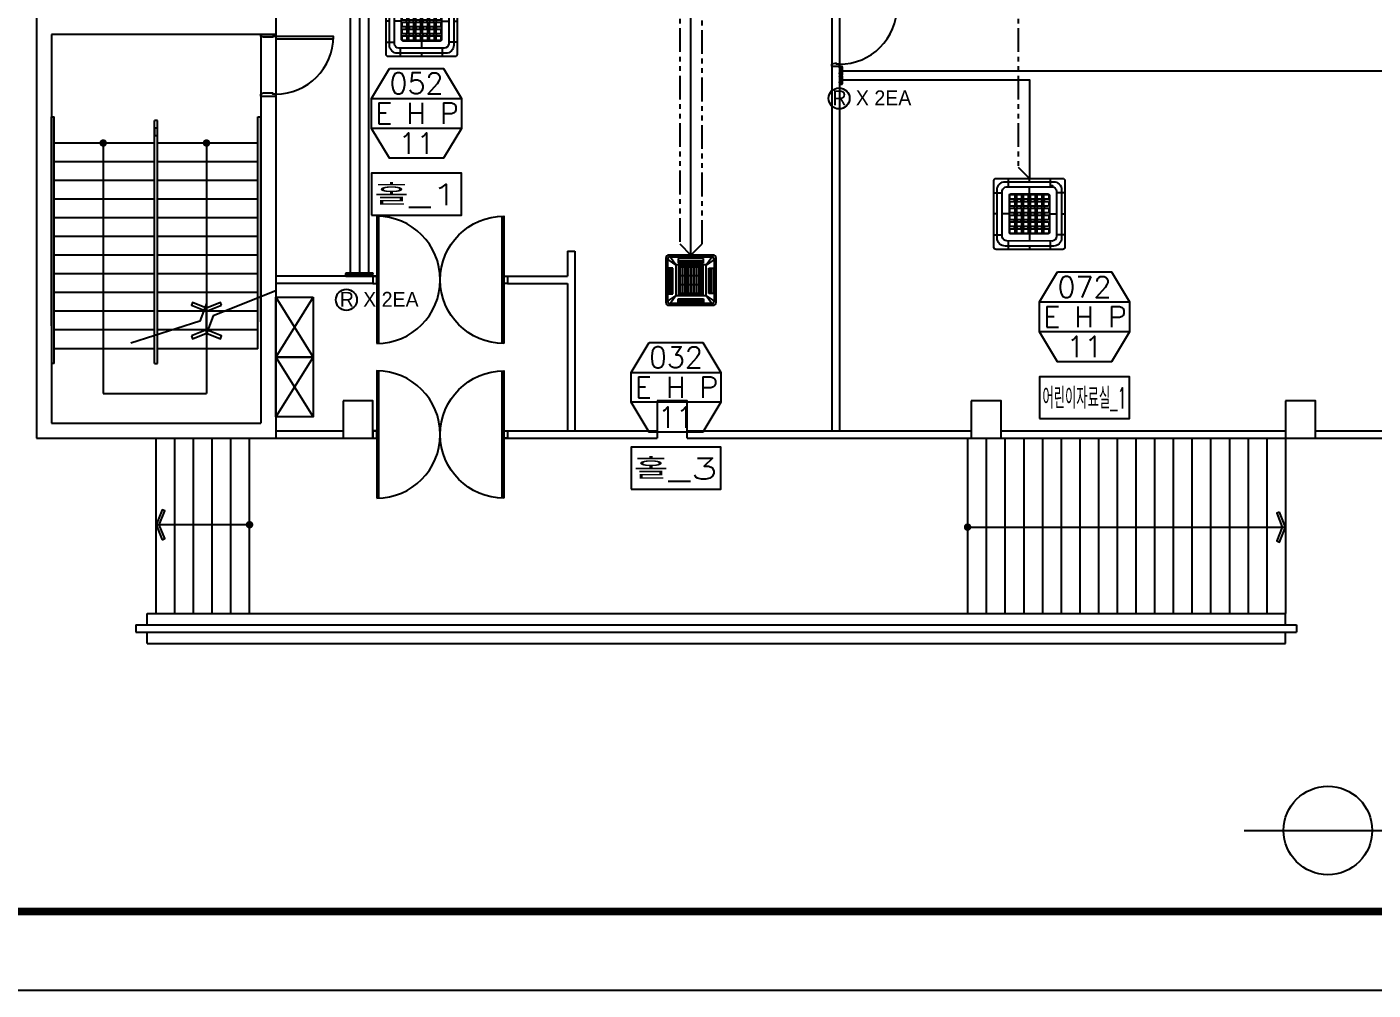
# Model space of a CAD drawing. Header units: millimetres. Extents: x -56261 to 196039, y 9480 to 100001.
# Drawn here: x 78757 to 96755, y 40601 to 53479 of the extents above; entities that cross this region are included whole.
import ezdxf
from ezdxf.enums import TextEntityAlignment as Align
from ezdxf.lldxf.tags import DXFTag

# ---------------------------------------------------------------- set-up
doc = ezdxf.new("R2010")
doc.units = ezdxf.units.MM
doc.linetypes.add('PHANTOM', pattern=[25, 20, -1, 1, -1, 1, -1])
doc.linetypes.add('PHANTOM2', pattern=[31.75, 15.875, -3.175, 3.175, -3.175, 3.175, -3.175])
for name, color, linetype in [('6', 6, 'Continuous'), ('DVM_INDOOR', 7, 'Continuous'), ('DVM_INOUT_MARK', 2, 'Continuous'), ('DVM_INOUT_NAME', 7, 'Continuous'), ('FORM', 4, 'Continuous'), ('PLAN', 9, 'Continuous'), ('SS-유선리모컨', 171, 'Continuous'), ('SS-제어선', 61, 'PHANTOM'), ('SS-통신선', 181, 'CENTER2')]:
    doc.layers.add(name, color=color, linetype=linetype)
doc.styles.add('DVM_DEFAULT', font='romans.shx', dxfattribs={"bigfont": 'whgtxt.shx'})
doc.styles.add('삼성전자', font='')
doc.styles.get('삼성전자').set_extended_font_data('Gulim')
tags = doc.linetypes.add('CENTER2', pattern=[28.575, 19.05, -3.175, 3.175, -3.175]).pattern_tags.tags
tags[10:11] = [DXFTag(74, 4), DXFTag(75, 0), DXFTag(340, '0'), DXFTag(46, 1.0), DXFTag(50, 0.0), DXFTag(44, 0.0), DXFTag(45, 0.0)]
tags[8:9] = [DXFTag(74, 4), DXFTag(75, 0), DXFTag(340, '0'), DXFTag(46, 1.0), DXFTag(50, 0.0), DXFTag(44, 0.0), DXFTag(45, 0.0)]
tags[6:7] = [DXFTag(74, 4), DXFTag(75, 0), DXFTag(340, '0'), DXFTag(46, 1.0), DXFTag(50, 0.0), DXFTag(44, 0.0), DXFTag(45, 0.0)]
tags[4:5] = [DXFTag(74, 4), DXFTag(75, 0), DXFTag(340, '0'), DXFTag(46, 1.0), DXFTag(50, 0.0), DXFTag(44, 0.0), DXFTag(45, 0.0)]

# ---------------------------------------------------------------- blocks, each defined once
blk = doc.blocks.new('FORM_기계', base_point=(381614, -321275))
at = {"layer": 'FORM', "color": 7}
blk.add_lwpolyline([(381614, -321275), (465714, -321275), (465714, -261875), (381614, -261875)], close=True, dxfattribs=at)
at = {"layer": 'FORM', "const_width": 200}
blk.add_lwpolyline([(463614, -319175), (383714, -319175), (383714, -263975), (463614, -263975)], close=True, dxfattribs=at)
blk = doc.blocks.new('x-plan01$0$ARROWX')
at = {"layer": 'PLAN'}
blk.add_lwpolyline([(-0.2, -0.5), (-0.293, -0.463), (-0.108, 0), (-0.293, 0.463), (-0.2, 0.5), (0, 0)], close=True, dxfattribs=at)
blk = doc.blocks.new('ID_C_G4_T')
at = {"layer": 'DVM_INDOOR', "color": 0}
for p, q in [((-280, 475), (-280, 363)), ((0, 431), (0, 475)), ((0, 268), (0, 362)), ((280, 475), (280, 362)), ((-475, 280), (-362, 280)), ((475, 280), (362, 280)), ((-267, 0), (-363, 0)), ((-431, 0), (-473, 0)), ((267, 0), (362, 0)), ((431, 0), (475, 0)), ((-475, -280), (-362, -280)), ((0, -267), (0, -362)), ((475, -280), (362, -280)), ((-280, -362), (-280, -475)), ((0, -431), (0, -475)), ((281, -362), (280, -475))]:
    blk.add_line(p, q, dxfattribs=at)
for points in [[(-445, 475), (445, 475, -0.414214), (475, 445), (475, -445, -0.414214), (445, -475), (-445, -475, -0.414214), (-475, -445), (-475, 445, -0.414214)], [(-321, 431), (321, 431, -0.414214), (431, 321), (431, -321, -0.414214), (321, -431), (-321, -431, -0.414214), (-431, -321), (-431, 321, -0.414214)], [(-304, 363), (304, 362, -0.356312), (362, 308), (362, -310, -0.324549), (309, -362), (-304, -362, -0.384731), (-363, -304), (-363, 304, -0.377296)], [(-267, 249, -0.414214), (-249, 267), (249, 267, -0.414214), (267, 249), (267, -249, -0.414214), (249, -267), (-249, -267, -0.414214), (-267, -249)], [(-259, 247, -0.414214), (-246, 260), (-208, 260, -0.414214), (-195, 247), (-195, 211, -0.414214), (-208, 198), (-246, 198, -0.414214), (-259, 211)], [(-197, 194, -0.414214), (-191, 200), (-170, 200, -0.414214), (-165, 194), (-165, 173, -0.414214), (-170, 167), (-191, 167, -0.414214), (-197, 173)], [(-168, 247, -0.414214), (-155, 260), (-117, 260, -0.414214), (-104, 247), (-104, 211, -0.414214), (-117, 198), (-155, 198, -0.414214), (-168, 211)], [(-106, 194, -0.414214), (-100, 200), (-79, 200, -0.414214), (-73, 194), (-73, 173, -0.414214), (-79, 167), (-100, 167, -0.414214), (-106, 173)], [(-77, 248, -0.414214), (-64, 260), (-25, 260, -0.414214), (-13, 248), (-13, 211, -0.414214), (-25, 198), (-64, 198, -0.414214), (-77, 211)], [(-15, 194, -0.414214), (-9, 200), (12, 200, -0.414214), (18, 194), (18, 173, -0.414214), (12, 167), (-9, 167, -0.414214), (-15, 173)], [(15, 248, -0.414214), (27, 260), (66, 260, -0.414214), (79, 248), (79, 211, -0.414214), (66, 198), (27, 198, -0.414214), (15, 211)], [(77, 194, -0.414214), (82, 200), (103, 200, -0.414214), (109, 194), (109, 173, -0.414214), (103, 167), (82, 167, -0.414214), (77, 173)], [(106, 248, -0.414214), (119, 261), (157, 261, -0.414214), (170, 248), (170, 211, -0.414214), (157, 198), (119, 198, -0.414214), (106, 211)], [(168, 194, -0.414214), (174, 200), (195, 200, -0.414214), (200, 194), (200, 173, -0.414214), (195, 167), (174, 167, -0.414214), (168, 173)], [(197, 248, -0.414214), (210, 261), (248, 261, -0.414214), (261, 248), (261, 211, -0.414214), (248, 198), (210, 198, -0.414214), (197, 211)], [(-259, 156, -0.414214), (-246, 169), (-208, 169, -0.414214), (-195, 156), (-195, 119, -0.414214), (-208, 107), (-246, 107, -0.414214), (-259, 119)], [(-259, 65, -0.414214), (-246, 78), (-208, 78, -0.414214), (-195, 65), (-195, 28, -0.414214), (-208, 15), (-246, 15, -0.414214), (-259, 28)], [(-197, 103, -0.414214), (-191, 108), (-170, 108, -0.414214), (-165, 103), (-165, 82, -0.414214), (-170, 76), (-191, 76, -0.414214), (-197, 82)], [(-197, 11, -0.414214), (-191, 17), (-170, 17, -0.414214), (-165, 11), (-165, -10, -0.414214), (-170, -15), (-191, -15, -0.414214), (-197, -10)], [(-168, 156, -0.414214), (-155, 169), (-117, 169, -0.414214), (-104, 156), (-104, 119, -0.414214), (-117, 107), (-155, 107, -0.414214), (-168, 119)], [(-168, 65, -0.414214), (-155, 78), (-117, 78, -0.414214), (-104, 65), (-104, 28, -0.414214), (-117, 15), (-155, 15, -0.414214), (-168, 28)], [(-106, 103, -0.414214), (-100, 108), (-79, 108, -0.414214), (-73, 103), (-73, 82, -0.414214), (-79, 76), (-100, 76, -0.414214), (-106, 82)], [(-106, 11, -0.414214), (-100, 17), (-79, 17, -0.414214), (-73, 11), (-73, -10, -0.414214), (-79, -15), (-100, -15, -0.414214), (-106, -10)], [(-77, 156, -0.414214), (-64, 169), (-25, 169, -0.414214), (-13, 156), (-13, 120, -0.414214), (-25, 107), (-64, 107, -0.414214), (-77, 120)], [(-77, 65, -0.414214), (-64, 78), (-25, 78, -0.414214), (-13, 65), (-13, 28, -0.414214), (-25, 15), (-64, 15, -0.414214), (-77, 28)], [(-15, 103, -0.414214), (-9, 108), (12, 108, -0.414214), (18, 103), (18, 82, -0.414214), (12, 76), (-9, 76, -0.414214), (-15, 82)], [(-15, 11, -0.414214), (-9, 17), (12, 17, -0.414214), (18, 11), (18, -10, -0.414214), (12, -15), (-9, -15, -0.414214), (-15, -10)], [(15, 156, -0.414214), (27, 169), (66, 169, -0.414214), (79, 156), (79, 120, -0.414214), (66, 107), (27, 107, -0.414214), (15, 120)], [(15, 65, -0.414214), (27, 78), (66, 78, -0.414214), (79, 65), (79, 28, -0.414214), (66, 15), (27, 15, -0.414214), (15, 28)], [(77, 103, -0.414214), (82, 108), (103, 108, -0.414214), (109, 103), (109, 82, -0.414214), (103, 76), (82, 76, -0.414214), (77, 82)], [(77, 11, -0.414214), (82, 17), (103, 17, -0.414214), (109, 11), (109, -10, -0.414214), (103, -15), (82, -15, -0.414214), (77, -10)], [(106, 157, -0.414214), (119, 169), (157, 169, -0.414214), (170, 157), (170, 120, -0.414214), (157, 107), (119, 107, -0.414214), (106, 120)], [(106, 65, -0.414214), (119, 78), (157, 78, -0.414214), (170, 65), (170, 28, -0.414214), (157, 16), (119, 16, -0.414214), (106, 28)], [(168, 103, -0.414214), (174, 108), (195, 108, -0.414214), (200, 103), (200, 82, -0.414214), (195, 76), (174, 76, -0.414214), (168, 82)], [(168, 11, -0.414214), (174, 17), (195, 17, -0.414214), (200, 11), (200, -10, -0.414214), (195, -15), (174, -15, -0.414214), (168, -10)], [(197, 157, -0.414214), (210, 169), (248, 169, -0.414214), (261, 157), (261, 120, -0.414214), (248, 107), (210, 107, -0.414214), (197, 120)], [(197, 65, -0.414214), (210, 78), (248, 78, -0.414214), (261, 65), (261, 28, -0.414214), (248, 16), (210, 16, -0.414214), (197, 28)], [(-259, -26, -0.414214), (-246, -13), (-208, -13, -0.414214), (-195, -26), (-195, -63, -0.414214), (-208, -76), (-246, -76, -0.414214), (-259, -63)], [(-259, -117, -0.414214), (-246, -105), (-208, -105, -0.414214), (-195, -117), (-195, -154, -0.414214), (-208, -167), (-246, -167, -0.414214), (-259, -154)], [(-197, -80, -0.414214), (-191, -74), (-170, -74, -0.414214), (-165, -80), (-165, -101, -0.414214), (-170, -107), (-191, -107, -0.414214), (-197, -101)], [(-197, -171, -0.414214), (-191, -165), (-170, -165, -0.414214), (-165, -171), (-165, -192, -0.414214), (-170, -198), (-191, -198, -0.414214), (-197, -192)], [(-168, -26, -0.414214), (-155, -13), (-117, -13, -0.414214), (-104, -26), (-104, -63, -0.414214), (-117, -76), (-155, -76, -0.414214), (-168, -63)], [(-168, -117, -0.414214), (-155, -105), (-117, -105, -0.414214), (-104, -117), (-104, -154, -0.414214), (-117, -167), (-155, -167, -0.414214), (-168, -154)], [(-106, -80, -0.414214), (-100, -74), (-79, -74, -0.414214), (-73, -80), (-73, -101, -0.414214), (-79, -106), (-100, -106, -0.414214), (-106, -101)], [(-106, -171, -0.414214), (-100, -165), (-79, -165, -0.414214), (-73, -171), (-73, -192, -0.414214), (-79, -198), (-100, -198, -0.414214), (-106, -192)], [(-77, -26, -0.414214), (-64, -13), (-25, -13, -0.414214), (-13, -26), (-13, -63, -0.414214), (-25, -76), (-64, -76, -0.414214), (-77, -63)], [(-77, -117, -0.414214), (-64, -105), (-25, -105, -0.414214), (-13, -117), (-13, -154, -0.414214), (-25, -167), (-64, -167, -0.414214), (-77, -154)], [(-15, -80, -0.414214), (-9, -74), (12, -74, -0.414214), (18, -80), (18, -101, -0.414214), (12, -107), (-9, -107, -0.414214), (-15, -101)], [(-15, -171, -0.414214), (-9, -165), (12, -165, -0.414214), (18, -171), (18, -192, -0.414214), (12, -198), (-9, -198, -0.414214), (-15, -192)], [(15, -26, -0.414214), (27, -13), (66, -13, -0.414214), (79, -26), (79, -63, -0.414214), (66, -76), (27, -76, -0.414214), (15, -63)], [(15, -117, -0.414214), (27, -105), (66, -105, -0.414214), (79, -117), (79, -154, -0.414214), (66, -167), (27, -167, -0.414214), (15, -154)], [(77, -80, -0.414214), (82, -74), (103, -74, -0.414214), (109, -80), (109, -101, -0.414214), (103, -107), (82, -107, -0.414214), (77, -101)], [(77, -171, -0.414214), (82, -165), (103, -165, -0.414214), (109, -171), (109, -192, -0.414214), (103, -198), (82, -198, -0.414214), (77, -192)], [(106, -26, -0.414214), (119, -13), (157, -13, -0.414214), (170, -26), (170, -63, -0.414214), (157, -75), (119, -75, -0.414214), (106, -63)], [(106, -117, -0.414214), (119, -104), (157, -104, -0.414214), (170, -117), (170, -154, -0.414214), (157, -167), (119, -167, -0.414214), (106, -154)], [(168, -80, -0.414214), (174, -74), (195, -74, -0.414214), (200, -80), (200, -101, -0.414214), (195, -106), (174, -106, -0.414214), (168, -101)], [(168, -171, -0.414214), (174, -165), (195, -165, -0.414214), (200, -171), (200, -192, -0.414214), (195, -198), (174, -198, -0.414214), (168, -192)], [(197, -26, -0.414214), (210, -13), (248, -13, -0.414214), (261, -26), (261, -63, -0.414214), (248, -75), (210, -75, -0.414214), (197, -63)], [(197, -117, -0.414214), (210, -104), (248, -104, -0.414214), (261, -117), (261, -154, -0.414214), (248, -167), (210, -167, -0.414214), (197, -154)], [(-259, -208, -0.414214), (-246, -196), (-208, -196, -0.414214), (-195, -208), (-195, -245, -0.414214), (-208, -258), (-246, -258, -0.414214), (-259, -245)], [(-168, -208, -0.414214), (-155, -196), (-117, -196, -0.414214), (-104, -208), (-104, -245, -0.414214), (-117, -258), (-155, -258, -0.414214), (-168, -245)], [(-77, -208, -0.414214), (-64, -196), (-25, -196, -0.414214), (-13, -208), (-13, -245, -0.414214), (-25, -258), (-64, -258, -0.414214), (-77, -245)], [(15, -208, -0.414214), (27, -196), (66, -196, -0.414214), (79, -208), (79, -245, -0.414214), (66, -258), (27, -258, -0.414214), (15, -245)], [(106, -208, -0.414214), (119, -195), (157, -195, -0.414214), (170, -208), (170, -245, -0.414214), (157, -258), (119, -258, -0.414214), (106, -245)], [(197, -208, -0.414214), (210, -195), (248, -195, -0.414214), (261, -208), (261, -245, -0.414214), (248, -258), (210, -258, -0.414214), (197, -245)], [(-308, -366, -0.414214), (-307, -365), (-289, -365, -0.414214), (-288, -366), (-288, -380, -0.414214), (-289, -381), (-307, -381, -0.414214), (-308, -380)]]:
    blk.add_lwpolyline(points, format="xyb", close=True, dxfattribs=at)
at = {"layer": 'DVM_INDOOR', "color": 252}
for points in [[(0, 0), (-15, 0)], [(0, 0), (0, -15)]]:
    blk.add_lwpolyline(points, dxfattribs=at)
blk = doc.blocks.new('INOUT_MARK')
at = {"layer": 'DVM_INOUT_MARK', "color": 0}
for p, q in [((-600, 1560), (600, 1560)), ((600, 1160), (-600, 1160))]:
    blk.add_line(p, q, dxfattribs=at)
blk.add_lwpolyline([(-360, 1960), (360, 1960), (600, 1560), (600, 1160), (360, 760), (-360, 760), (-600, 1160), (-600, 1560), (-360, 1960)], dxfattribs=at)
at = {"layer": 'DVM_INOUT_NAME'}
blk.add_lwpolyline([(-600, 0), (600, 0), (600, 560), (-600, 560)], close=True, dxfattribs=at)
at = {"layer": 'DVM_INOUT_MARK', "color": 0, "style": 'DVM_DEFAULT'}
for tag, p in [('CAP', (0, 1760)), ('NO', (0, 960))]:
    blk.add_attdef(tag, text='', height=280, dxfattribs=at).set_placement(p, align=Align.MIDDLE_CENTER)
for tag, width, p, p2 in [('MNAME', 0.53094, (-549, 1220), (563, 1220)), ('QTY', 0.517418, (710, 1220), (1089, 1220))]:
    blk.add_attdef(tag, text='', height=280, dxfattribs=dict(at, width=width)).set_placement(p, p2, align=Align.FIT)
at = {"layer": 'DVM_INOUT_NAME', "style": 'DVM_DEFAULT', "width": 1.097081}
blk.add_attdef('INAME', text='', height=280, dxfattribs=at).set_placement((-562, 134), (564, 134), align=Align.FIT)
blk = doc.blocks.new('ID_C_M4_S_T')
at = {"layer": 'DVM_INDOOR', "color": 0}
for p, q in [((-336, 295), (-204, 203)), ((-336, 295), (-336, -296)), ((-310, -280), (-310, 280)), ((295, 336), (-296, 336)), ((-203, 203), (-296, 336)), ((-280, 310), (282, 310)), ((-204, 203), (-204, -204)), ((203, 203), (-204, 203)), ((-170, 309), (171, 309)), ((-170, 249), (-170, 309)), ((171, 279), (-170, 279)), ((171, 269), (-170, 269)), ((171, 259), (-170, 259)), ((171, 249), (-170, 249)), ((-165, 198), (-165, -199)), ((165, 198), (-165, 198)), ((-148, 187), (-148, -188)), ((-118, 192), (-143, 192)), ((-113, -188), (-113, 187)), ((-111, 187), (-111, -188)), ((-81, 192), (-106, 192)), ((-76, -188), (-76, 187)), ((-73, 187), (-73, -188)), ((-43, 192), (-68, 192)), ((-38, -188), (-38, 187)), ((-36, 187), (-36, -188)), ((-6, 192), (-31, 192)), ((-1, -188), (-1, 187)), ((2, 187), (2, -188)), ((32, 192), (7, 192)), ((37, -188), (37, 187)), ((39, 187), (39, -188)), ((69, 192), (44, 192)), ((74, -188), (74, 187)), ((77, 187), (77, -188)), ((107, 192), (82, 192)), ((112, -188), (112, 187)), ((114, 187), (114, -188)), ((144, 192), (119, 192)), ((149, -188), (149, 187)), ((165, -199), (165, 198)), ((171, 309), (171, 249)), ((295, 336), (203, 203)), ((203, 203), (336, 295)), ((203, -204), (203, 203)), ((300, 181), (241, 181)), ((241, 181), (241, -160)), ((250, 181), (250, -160)), ((260, 181), (260, -160)), ((270, 181), (270, -160)), ((300, -160), (300, 181)), ((312, -280), (312, 280)), ((336, -296), (336, 295)), ((-299, -162), (-299, 179)), ((-299, 179), (-239, 179)), ((-269, 179), (-269, -162)), ((-259, 179), (-259, -162)), ((-249, 179), (-249, -162)), ((-239, 179), (-239, -162)), ((-165, 178), (165, 178)), ((165, 59), (-165, 59)), ((-239, -162), (-299, -162)), ((-165, -60), (165, -60)), ((165, -179), (-165, -179)), ((241, -160), (300, -160)), ((-336, -296), (-204, -203)), ((-203, -204), (-296, -336)), ((-296, -336), (295, -336)), ((282, -310), (-280, -310)), ((-204, -204), (203, -204)), ((-169, -230), (-169, -290)), ((172, -230), (-169, -230)), ((172, -240), (-169, -240)), ((172, -250), (-169, -250)), ((172, -260), (-169, -260)), ((-169, -290), (172, -290)), ((-165, -199), (165, -199)), ((-118, -193), (-143, -193)), ((-81, -193), (-106, -193)), ((-43, -193), (-68, -193)), ((-6, -193), (-31, -193)), ((32, -193), (7, -193)), ((69, -193), (44, -193)), ((107, -193), (82, -193)), ((144, -193), (119, -193)), ((172, -290), (172, -230)), ((203, -204), (295, -336)), ((336, -296), (203, -203))]:
    blk.add_line(p, q, dxfattribs=at)
for centre, radius, start, end in [((-296, 295), 40, 90, 180), ((-280, 280), 30, 90, 180), ((-143, 187), 5, 90, 180), ((-118, 187), 5, 360, 90), ((-106, 187), 5, 90, 180), ((-81, 187), 5, 360, 90), ((-68, 187), 5, 90, 180), ((-43, 187), 5, 360, 90), ((-31, 187), 5, 90, 180), ((-6, 187), 5, 360, 90), ((7, 187), 5, 90, 180), ((32, 187), 5, 360, 90), ((44, 187), 5, 90, 180), ((69, 187), 5, 360, 90), ((82, 187), 5, 90, 180), ((107, 187), 5, 360, 90), ((119, 187), 5, 90, 180), ((144, 187), 5, 360, 90), ((282, 280), 30, 0, 90), ((295, 295), 40, 0, 90), ((-296, -296), 40, 180, 270), ((-280, -280), 30, 180, 270), ((-143, -188), 5, 180, 270), ((-118, -188), 5, 270, 360), ((-106, -188), 5, 180, 270), ((-81, -188), 5, 270, 360), ((-68, -188), 5, 180, 270), ((-43, -188), 5, 270, 360), ((-31, -188), 5, 180, 270), ((-6, -188), 5, 270, 360), ((7, -188), 5, 180, 270), ((32, -188), 5, 270, 360), ((44, -188), 5, 180, 270), ((69, -188), 5, 270, 360), ((82, -188), 5, 180, 270), ((107, -188), 5, 270, 360), ((119, -188), 5, 180, 270), ((144, -188), 5, 270, 360), ((282, -280), 30, 270, 0), ((295, -296), 40, 270, 0)]:
    blk.add_arc(centre, radius, start, end, dxfattribs=at)
blk = doc.blocks.new('유선리모컨-윗면도')
at = {"layer": 'SS-유선리모컨'}
for p, q in [((-152, 0), (-152, -92)), ((152, 0), (-152, 0)), ((-103, 0), (-103, -8)), ((-76, 0), (-76, -8)), ((76, 0), (76, -8)), ((103, 0), (103, -8)), ((152, 0), (152, -92)), ((152, -70), (-152, -70)), ((-116, -82), (-152, -82)), ((-144, -92), (-144, -82)), ((-116, -92), (-144, -92)), ((-97, -90), (-123, -90)), ((-116, -82), (-116, -95)), ((0, -85), (-116, -85)), ((-116, -87), (-105, -87)), ((-116, -93), (-105, -93)), ((116, -95), (-116, -95)), ((-105, -87), (-105, -93)), ((-105, -88), (-105, -93)), ((-101, -9), (-89, -9)), ((-89, -9), (-77, -9)), ((0, -85), (116, -85)), ((89, -9), (77, -9)), ((101, -9), (89, -9)), ((97, -90), (123, -90)), ((105, -87), (105, -93)), ((116, -87), (105, -87)), ((116, -93), (105, -93)), ((116, -82), (152, -82)), ((116, -82), (116, -95)), ((116, -92), (144, -92)), ((144, -92), (144, -82))]:
    blk.add_line(p, q, dxfattribs=at)
for centre, radius, start, end in [((-148, -92), 3, 180, 239.7113), ((-132, -64), 36, 239.7113, 262.5886), ((0, 1996), 2096, 266.2731, 270), ((0, 1996), 2100, 266.2731, 270), ((-101, -8), 1.5, 180, 270), ((-77, -8), 1.5, 270, 0), ((0, 1996), 2096, 270, 273.7269), ((0, 1996), 2100, 270, 273.7269), ((77, -8), 1.5, 180, 270), ((101, -8), 1.5, 270, 0), ((132, -64), 36, 277.4114, 300.2887), ((148, -92), 3, 300.2887, 0)]:
    blk.add_arc(centre, radius, start, end, dxfattribs=at)

msp = doc.modelspace()

# ---------------------------------------------------------------- linework, layer by layer
at = {"layer": '6'}
msp.add_line((95032.7, 42735.2), (106220.6, 42735.2), dxfattribs=at)
msp.add_circle((96151, 42735.2), 591.8, dxfattribs=at)
at = {"layer": 'PLAN'}
for p, q in [((78883.4, 60653.8), (78883.4, 47978.8)), ((89519, 58878.8), (89519, 48078.8)), ((82083.4, 54003.8), (82083.4, 53378.8)), ((89619, 53878.8), (89619, 48078.8)), ((79083.4, 53378.8), (79083.4, 48178.8)), ((82083.4, 53378.8), (79083.4, 53378.8)), ((81883.4, 53378.8), (81883.4, 48178.8)), ((81883.4, 53352.6), (81883.4, 53378.8)), ((82083.4, 53378.8), (81883.4, 53378.8)), ((81883.4, 53352.6), (81883.4, 53378.8)), ((81883.4, 53378.8), (81883.4, 53352.6)), ((82083.4, 53378.8), (82083.4, 47978.8)), ((82083.4, 53378.8), (82083.4, 53318.8)), ((89519, 52953.8), (89519, 52980.1)), ((89619, 52980.1), (89619, 52953.8)), ((81883.4, 52553.8), (81883.4, 52580.1)), ((82083.4, 52580.1), (82083.4, 52553.8)), ((79083.4, 49482.4), (79083.4, 52276.7)), ((79083.4, 52276.7), (79121.4, 52276.7)), ((79121.4, 48978.6), (79121.4, 52276.7)), ((80464.4, 48978.6), (80464.4, 52226.7)), ((80502.4, 52226.7), (80464.4, 52226.7)), ((80502.4, 48978.6), (80502.4, 52226.7)), ((81845.4, 49176.7), (81845.4, 52276.7)), ((81845.4, 52276.7), (81883.4, 52276.7)), ((81883.4, 49537.7), (81883.4, 52276.7)), ((80464.4, 51926.7), (79121.4, 51926.7)), ((81845.4, 51926.7), (80502.4, 51926.7)), ((80464.4, 51676.7), (79121.4, 51676.7)), ((81845.4, 51676.7), (80502.4, 51676.7)), ((80464.4, 51426.7), (79121.4, 51426.7)), ((81845.4, 51426.7), (80502.4, 51426.7)), ((80464.4, 51176.7), (79121.4, 51176.7)), ((81845.4, 51176.7), (80502.4, 51176.7)), ((83458.4, 50946.7), (83458.4, 49247.5)), ((85108.4, 50946.7), (85108.4, 49247.5)), ((80464.4, 50926.7), (79121.4, 50926.7)), ((81845.4, 50926.7), (80502.4, 50926.7)), ((80464.4, 50676.7), (79121.4, 50676.7)), ((81845.4, 50676.7), (80502.4, 50676.7)), ((80464.4, 50426.7), (79121.4, 50426.7)), ((81845.4, 50426.7), (80502.4, 50426.7)), ((85983.4, 50482.6), (85983.4, 50147.1)), ((85983.4, 50482.6), (86083.4, 50482.6)), ((86083.4, 50482.6), (86083.4, 48078.8)), ((80464.4, 50176.7), (79121.4, 50176.7)), ((81845.4, 50176.7), (80502.4, 50176.7)), ((83383.4, 50147.1), (82083.4, 50147.1)), ((83383.4, 50047.1), (82083.4, 50047.1)), ((83383.4, 50147.1), (83458.4, 50147.1)), ((83383.4, 50047.1), (83458.4, 50047.1)), ((84281.9, 50147.1), (84284.9, 50147.1)), ((84281.9, 50047.1), (84284.9, 50047.1)), ((85183.4, 50147.1), (85983.4, 50147.1)), ((85183.4, 50047.1), (85983.4, 50047.1)), ((85983.4, 50047.1), (85983.4, 48078.8)), ((80464.4, 49926.7), (79121.4, 49926.7)), ((81845.4, 49926.7), (80502.4, 49926.7)), ((82583.4, 49865.1), (82083.4, 49065.1)), ((82083.4, 49865.1), (82583.4, 49065.1)), ((80464.4, 49676.7), (79121.4, 49676.7)), ((81845.4, 49676.7), (80502.4, 49676.7)), ((80464.4, 49426.7), (79121.4, 49426.7)), ((81845.4, 49426.7), (80502.4, 49426.7)), ((80464.4, 49176.7), (79121.4, 49176.7)), ((81845.4, 49176.7), (80502.4, 49176.7)), ((79121.4, 48978.6), (79083.4, 48978.6)), ((80464.4, 48978.6), (80502.4, 48978.6)), ((82583.4, 49065.1), (82083.4, 48265.1)), ((82083.4, 49065.1), (82583.4, 48265.1)), ((83458.4, 48878.5), (83458.4, 47179.2)), ((85108.4, 48878.5), (85108.4, 47179.2)), ((79776.9, 48578.7), (81157.9, 48578.7)), ((79083.4, 48178.8), (81883.4, 48178.8)), ((82083.4, 48078.8), (82983.4, 48078.8)), ((83383.4, 48078.8), (83458.4, 48078.8)), ((84281.9, 48078.8), (84284.9, 48078.8)), ((85108.4, 48078.8), (87183.4, 48078.8)), ((87583.4, 48078.8), (91383.4, 48078.8)), ((91783.4, 48078.8), (95583.4, 48078.8)), ((95983.4, 48078.8), (99683.4, 48078.8)), ((78883.4, 47978.8), (82083.4, 47978.8)), ((80483.4, 45635.8), (80483.4, 47978.8)), ((80733.4, 45635.8), (80733.4, 47978.8)), ((80983.4, 45635.8), (80983.4, 47978.8)), ((81233.4, 45635.8), (81233.4, 47978.8)), ((81483.4, 45635.8), (81483.4, 47978.8)), ((81733.4, 45635.8), (81733.4, 47978.8)), ((82083.4, 47978.8), (83383.4, 47978.8)), ((83383.4, 47978.8), (83458.4, 47978.8)), ((84281.9, 47978.8), (84284.9, 47978.8)), ((85108.4, 47978.8), (87183.4, 47978.8)), ((87583.4, 47978.8), (91783.4, 47978.8)), ((91333.4, 47978.8), (91333.4, 45635.8)), ((91583.4, 47978.8), (91583.4, 45635.8)), ((91783.4, 47978.8), (95983.4, 47978.8)), ((91833.4, 47978.8), (91833.4, 45635.8)), ((92083.4, 47978.8), (92083.4, 45635.8)), ((92333.4, 47978.8), (92333.4, 45635.8)), ((92583.4, 47978.8), (92583.4, 45635.8)), ((92833.4, 47978.8), (92833.4, 45635.8)), ((93083.4, 47978.8), (93083.4, 45635.8)), ((93333.4, 47978.8), (93333.4, 45635.8)), ((93583.4, 47978.8), (93583.4, 45635.8)), ((93833.4, 47978.8), (93833.4, 45635.8)), ((94083.4, 47978.8), (94083.4, 45635.8)), ((94333.4, 47978.8), (94333.4, 45635.8)), ((94583.4, 47978.8), (94583.4, 45635.8)), ((94833.4, 47978.8), (94833.4, 45635.8)), ((95083.4, 47978.8), (95083.4, 45635.8)), ((95333.4, 47978.8), (95333.4, 45635.8)), ((95583.4, 47978.8), (95583.4, 45635.8)), ((95983.4, 47978.8), (97362.6, 47978.8)), ((80364.1, 45635.8), (95583.4, 45635.8)), ((80364.1, 45485.8), (80364.1, 45635.8)), ((95583.4, 45485.8), (95583.4, 45635.8)), ((80214.1, 45485.8), (95733.4, 45485.8)), ((80214.1, 45485.8), (80214.1, 45385.8)), ((80214.1, 45385.8), (95733.4, 45385.8)), ((80364.1, 45235.8), (80364.1, 45385.8)), ((95583.4, 45235.8), (95583.4, 45385.8)), ((95733.4, 45485.8), (95733.4, 45385.8)), ((80364.1, 45235.8), (95583.4, 45235.8))]:
    msp.add_line(p, q, dxfattribs=at)
for points in [[(81883.4, 53371.3), (81883.4, 53378.8), (82083.4, 53378.8), (82083.4, 53371.3), (82083.4, 53352.6), (82045.9, 53352.6), (82045.9, 53341.3), (81920.9, 53341.3), (81883.4, 53352.6), (81883.4, 53352.6)], [(82083.4, 53352.6), (82083.4, 53318.8), (82855.9, 53318.8), (82855.9, 53352.6)], [(89519, 52961.3), (89519, 52953.8), (89619, 52953.8), (89619, 52961.3), (89619, 52980.1), (89581.5, 52980.1), (89581.5, 52991.3), (89556.5, 52991.3), (89519, 52980.1), (89519, 52980.1)], [(81883.4, 52561.3), (81883.4, 52553.8), (82083.4, 52553.8), (82083.4, 52561.3), (82083.4, 52580.1), (82045.9, 52580.1), (82045.9, 52591.3), (81920.9, 52591.3), (81883.4, 52580.1), (81883.4, 52580.1)], [(80502.4, 52126.7), (80464.4, 52126.7), (80464.4, 52026.7), (80502.4, 52026.7)], [(83383.4, 50147.1), (83383.4, 50047.1), (83433.4, 50047.1), (83433.4, 50147.1)], [(85183.4, 50147.1), (85183.4, 50047.1), (85133.4, 50047.1), (85133.4, 50147.1)], [(83383.4, 48078.8), (83383.4, 47978.8), (83433.4, 47978.8), (83433.4, 48078.8)], [(85183.4, 48078.8), (85183.4, 47978.8), (85133.4, 47978.8), (85133.4, 48078.8)]]:
    msp.add_lwpolyline(points, close=True, dxfattribs=at)
at = {"layer": 'PLAN', "const_width": 50}
for points in [[(79801.9, 51926.7, 1), (79751.9, 51926.7, 1)], [(81182.9, 51926.7, 1), (81132.9, 51926.7, 1)], [(81733.4, 46798.3, 1), (81733.4, 46848.3, 1)], [(91333.4, 46816.3, 1), (91333.4, 46766.3, 1)]]:
    msp.add_lwpolyline(points, format="xyb", close=True, dxfattribs=at)
at = {"layer": 'PLAN'}
for points in [[(79776.9, 51926.7), (79776.9, 48578.7)], [(81157.9, 51926.7), (81157.9, 48578.7)], [(82083.4, 49950.4), (81246.2, 49614.6), (81157.9, 49379.3), (81157.9, 49779.3), (81069.7, 49544), (80146.3, 49249.8)], [(82583.4, 49865.1), (82583.4, 49065.1), (82083.4, 49065.1), (82083.4, 49865.1), (82583.4, 49865.1)], [(82583.4, 49065.1), (82583.4, 48265.1), (82083.4, 48265.1), (82083.4, 49065.1), (82583.4, 49065.1)], [(82983.4, 48478.8), (82983.4, 47978.8)], [(83383.4, 47978.8), (83383.4, 48478.8), (82983.4, 48478.8)], [(87183.4, 48478.8), (87183.4, 47978.8)], [(87583.4, 47978.8), (87583.4, 48478.8), (87183.4, 48478.8)], [(91383.4, 48478.8), (91383.4, 47978.8)], [(91783.4, 47978.8), (91783.4, 48478.8), (91383.4, 48478.8)], [(95583.4, 48478.8), (95583.4, 47978.8)], [(95983.4, 47978.8), (95983.4, 48478.8), (95583.4, 48478.8)], [(81733.4, 46823.3), (80483.4, 46823.3)], [(91333.4, 46791.3), (95583.4, 46791.4)]]:
    msp.add_lwpolyline(points, dxfattribs=at)
for points in [[(83433.4, 49247.1, 1), (83433.4, 50947.1)], [(85133.4, 49247.1, -1), (85133.4, 50947.1)], [(83433.4, 47178.8, 1), (83433.4, 48878.8)], [(85133.4, 47178.8, -1), (85133.4, 48878.8)]]:
    msp.add_lwpolyline(points, format="xyb", close=True, dxfattribs=at)
for centre in [(89619, 53752.6), (82083.4, 53352.6)]:
    msp.add_arc(centre, 772.5, 270, 0, dxfattribs=at)
at = {"layer": 'SS-유선리모컨', "color": 6, "linetype": 'ByBlock'}
for centre in [(89615.7, 52523.1), (83028.1, 49829.8)]:
    msp.add_circle(centre, 140.7, dxfattribs=at)
at = {"layer": 'SS-제어선', "linetype": 'PHANTOM2', "ltscale": 20}
for points in [[(87484.2, 54732), (87484.2, 50578.1), (87634.2, 50428.1), (87784.2, 50578.1), (87784.2, 54732)], [(92009.8, 54732), (92009.8, 51603.8), (92159.8, 51453.8)]]:
    msp.add_lwpolyline(points, dxfattribs=at)
at = {"layer": 'SS-통신선'}
for points in [[(83082.6, 50188.4), (83082.6, 54582), (87469.3, 54582), (87469.3, 56191.3)], [(87634.2, 50428.1), (87634.2, 54432), (83202.9, 54432), (83202.9, 50188.4)], [(84033.1, 54032), (84033.1, 54282), (83323.2, 54282), (83323.2, 50188.4)], [(89660.3, 52893.7), (97242, 52893.7), (97242, 51453.8)], [(89660.3, 52773.4), (92159.8, 52773.4), (92159.8, 51453.8)]]:
    msp.add_lwpolyline(points, dxfattribs=at)

# ---------------------------------------------------------------- block references
at = {"layer": 'DVM_INDOOR', "color": 2, "rotation": 180}
for name, p in [('ID_C_G4_T', (84033.4, 53556.9)), ('ID_C_G4_T', (92160.1, 50978.8)), ('ID_C_M4_S_T', (87634.2, 50092.6))]:
    msp.add_blockref(name, p, dxfattribs=at)
at = {"layer": 'DVM_INOUT_MARK'}
ref = msp.add_blockref('INOUT_MARK', (83965.4, 50962.9), dxfattribs=at)
ref.add_attrib('CAP', '052', dxfattribs={"color": 0, "height": 280, "style": 'DVM_DEFAULT'}).set_placement((83965.4, 52722.9), align=Align.MIDDLE_CENTER)
ref.add_attrib('MNAME', 'E H P', dxfattribs={"color": 0, "height": 280, "style": 'DVM_DEFAULT', "width": 0.967867}).set_placement((83416.6, 52183), (84528, 52183), align=Align.FIT)
ref.add_attrib('NO', '11', dxfattribs={"color": 0, "height": 280, "style": 'DVM_DEFAULT'}).set_placement((83965.4, 51922.9), align=Align.MIDDLE_CENTER)
ref.add_attrib('INAME', '홀_1', dxfattribs={"layer": 'DVM_INOUT_NAME', "height": 280, "style": 'DVM_DEFAULT', "width": 1.359762}).set_placement((83403.6, 51096.9), (84529.9, 51096.9), align=Align.FIT)
ref = msp.add_blockref('INOUT_MARK', (92896.4, 48242.3), dxfattribs=at)
ref.add_attrib('CAP', '072', dxfattribs={"color": 0, "height": 280, "style": 'DVM_DEFAULT'}).set_placement((92896.4, 50002.3), align=Align.MIDDLE_CENTER)
ref.add_attrib('MNAME', 'E H P', dxfattribs={"color": 0, "height": 280, "style": 'DVM_DEFAULT', "width": 0.967867}).set_placement((92347.6, 49462.4), (93459.1, 49462.4), align=Align.FIT)
ref.add_attrib('NO', '11', dxfattribs={"color": 0, "height": 280, "style": 'DVM_DEFAULT'}).set_placement((92896.4, 49202.3), align=Align.MIDDLE_CENTER)
ref.add_attrib('INAME', '어린이자료실_1', dxfattribs={"layer": 'DVM_INOUT_NAME', "height": 280, "style": 'DVM_DEFAULT', "width": 0.427182}).set_placement((92334.6, 48376.3), (93460.9, 48376.3), align=Align.FIT)
ref = msp.add_blockref('INOUT_MARK', (87434.3, 47299.8), dxfattribs=at)
ref.add_attrib('CAP', '032', dxfattribs={"color": 0, "height": 280, "style": 'DVM_DEFAULT'}).set_placement((87434.3, 49059.8), align=Align.MIDDLE_CENTER)
ref.add_attrib('MNAME', 'E H P', dxfattribs={"color": 0, "height": 280, "style": 'DVM_DEFAULT', "width": 0.967867}).set_placement((86885.5, 48519.9), (87996.9, 48519.9), align=Align.FIT)
ref.add_attrib('NO', '11', dxfattribs={"color": 0, "height": 280, "style": 'DVM_DEFAULT'}).set_placement((87434.3, 48259.8), align=Align.MIDDLE_CENTER)
ref.add_attrib('INAME', '홀_3', dxfattribs={"layer": 'DVM_INOUT_NAME', "height": 280, "style": 'DVM_DEFAULT', "width": 1.240003}).set_placement((86872.4, 47433.8), (87998.8, 47433.8), align=Align.FIT)
at = {"layer": 'FORM', "xscale": 0.5, "yscale": 0.5, "zscale": 0.5}
msp.add_blockref('FORM_기계', (69888.9, 40601.1), dxfattribs=at)
at = {"layer": 'PLAN', "xscale": -400.0000000000002, "yscale": 400.0000000000002, "zscale": 400.0000000000002}
for p, rotation in [((81157.8, 49676.7), 89.9922294920594), ((81157.9, 49426.7), 269.9922294920594), ((80483.4, 46823.1), 359.9922294920594), ((95583.4, 46791.6), 179.9922294920594)]:
    msp.add_blockref('x-plan01$0$ARROWX', p, dxfattribs=dict(at, rotation=rotation))
at = {"layer": 'SS-유선리모컨', "xscale": 0.3970593417918437, "yscale": 0.3970593417918437, "zscale": 0.3970593417918437}
for p, rotation in [((89619, 52893.7), 90), ((89619, 52773.4), 90), ((83082.6, 50147.1), 180), ((83202.9, 50147.1), 180), ((83323.2, 50147.1), 180)]:
    msp.add_blockref('유선리모컨-윗면도', p, dxfattribs=dict(at, rotation=rotation))

# ---------------------------------------------------------------- texts
at = {"layer": 'SS-유선리모컨', "color": 6, "linetype": 'ByBlock', "style": '삼성전자'}
for s, p in [('R', (89622.3, 52429.8)), ('X 2EA', (90210.7, 52429.8)), ('R', (83034.7, 49736.5)), ('X 2EA', (83623.2, 49736.5))]:
    msp.add_text(s, height=200, dxfattribs=at).set_placement(p, align=Align.CENTER)

doc.saveas('drawing.dxf')
